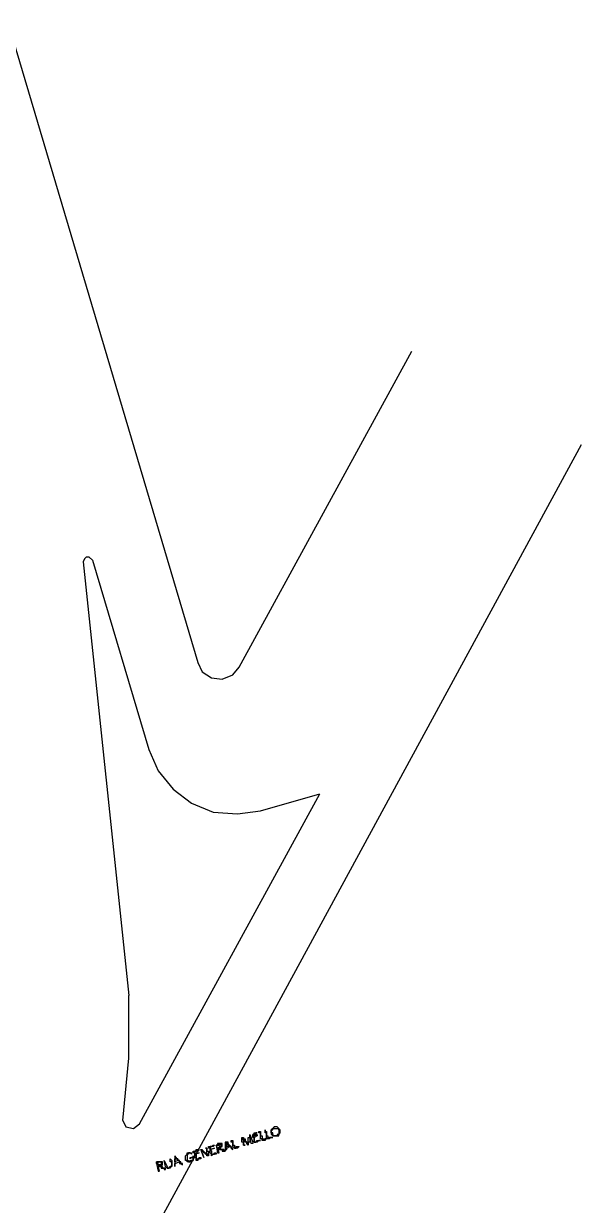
# Model space of a CAD drawing. Header units: millimetres. Extents: x -518.8 to -461.2, y 3.5 to 44.2.
# Drawn here: x -473.444 to -471.121, y 11.647 to 16.574 of the extents above; entities that cross this region are included whole.
import ezdxf

# ---------------------------------------------------------------- set-up
doc = ezdxf.new("R2010")
doc.units = ezdxf.units.MM
doc.header["$MEASUREMENT"] = 0
doc.layers.add('8', color=8, linetype='Continuous')
doc.layers.add('MYSOLIDS', color=7, linetype='Continuous')

msp = doc.modelspace()

# ---------------------------------------------------------------- linework, layer by layer
at = {"layer": '8'}
for points in [[(-474.1196, 18.633), (-472.7188, 13.9097)], [(-472.5466, 13.8902), (-471.8278, 15.2082)], [(-472.8782, 11.5797), (-471.1211, 14.8195)], [(-473.1579, 14.336), (-473.1707, 14.3488), (-473.1835, 14.3488), (-473.1902, 14.3421), (-473.1963, 14.3293)], [(-473.1963, 14.3293), (-473.0053, 12.5218)], [(-473.1579, 14.336), (-472.9226, 13.5466)], [(-472.7188, 13.9097), (-472.7, 13.8714), (-472.6617, 13.8458), (-472.6173, 13.8398), (-472.5722, 13.8586), (-472.5466, 13.8902)], [(-472.9226, 13.5466), (-472.8842, 13.4578), (-472.8211, 13.3812), (-472.7444, 13.324), (-472.6549, 13.2857), (-472.5534, 13.2789), (-472.4579, 13.2917), (-472.2098, 13.3624)], [(-472.9609, 11.9872), (-472.2098, 13.3624)], [(-473.0308, 12), (-473.0053, 12.2609), (-473.0053, 12.5218)], [(-473.0308, 12), (-473.0181, 11.9744), (-472.9865, 11.9676), (-472.9609, 11.9872)]]:
    msp.add_lwpolyline(points, dxfattribs=at)
at = {"layer": 'MYSOLIDS'}
for points in [[(-472.4008, 11.9744), (-472.4008, 11.9744), (-472.4008, 11.9744), (-472.4008, 11.9744), (-472.4068, 11.9676), (-472.4068, 11.9676), (-472.4068, 11.9676), (-472.4068, 11.9676), (-472.4008, 11.9676), (-472.4008, 11.9676), (-472.394, 11.9676), (-472.394, 11.9676), (-472.394, 11.9676), (-472.394, 11.9676), (-472.388, 11.9676), (-472.388, 11.9676), (-472.388, 11.9676), (-472.388, 11.9676), (-472.388, 11.9676), (-472.3812, 11.9676), (-472.3812, 11.9676), (-472.3812, 11.9616), (-472.3812, 11.9616), (-472.3812, 11.9616), (-472.3812, 11.9616), (-472.3812, 11.9616), (-472.3812, 11.9548), (-472.3812, 11.9548), (-472.3812, 11.9548), (-472.3812, 11.9548), (-472.3812, 11.9488), (-472.3812, 11.9488), (-472.3812, 11.9488), (-472.3812, 11.9488), (-472.3812, 11.9421), (-472.3812, 11.9421), (-472.3812, 11.9421), (-472.388, 11.9421), (-472.388, 11.9421), (-472.388, 11.936), (-472.388, 11.936), (-472.388, 11.936), (-472.394, 11.936), (-472.3812, 11.936), (-472.3812, 11.9421), (-472.3812, 11.9421), (-472.3812, 11.9421), (-472.3812, 11.9421), (-472.3812, 11.9421), (-472.3752, 11.9488), (-472.3752, 11.9488), (-472.3752, 11.9488), (-472.3752, 11.9488), (-472.3752, 11.9548), (-472.3752, 11.9548), (-472.3752, 11.9548), (-472.3752, 11.9548), (-472.3752, 11.9616), (-472.3752, 11.9616), (-472.3752, 11.9616), (-472.3812, 11.9616), (-472.3812, 11.9616), (-472.3812, 11.9676), (-472.3812, 11.9676), (-472.3812, 11.9676), (-472.3812, 11.9676), (-472.3812, 11.9676), (-472.388, 11.9744), (-472.388, 11.9744), (-472.388, 11.9744), (-472.388, 11.9744), (-472.394, 11.9744), (-472.394, 11.9744), (-472.394, 11.9744), (-472.394, 11.9744), (-472.4008, 11.9744), (-472.4008, 11.9744), (-472.4008, 11.9744)], [(-472.5346, 11.9293), (-472.5346, 11.9233), (-472.5346, 11.9233), (-472.5346, 11.9233), (-472.5278, 11.9172), (-472.5278, 11.9172), (-472.5278, 11.9172), (-472.5278, 11.9172), (-472.5278, 11.9105), (-472.5278, 11.9105), (-472.5278, 11.9105), (-472.5278, 11.9105), (-472.5278, 11.9105), (-472.5278, 11.9045), (-472.5278, 11.9045), (-472.5278, 11.9045), (-472.5278, 11.9045), (-472.5278, 11.8977), (-472.5278, 11.8977), (-472.5218, 11.8977), (-472.5218, 11.8977), (-472.5218, 11.8977), (-472.5278, 11.8977), (-472.5278, 11.8977), (-472.5278, 11.8977), (-472.5278, 11.8977), (-472.5278, 11.8977), (-472.5278, 11.8977), (-472.5278, 11.8977), (-472.5278, 11.8977), (-472.5278, 11.8977), (-472.5278, 11.8977), (-472.5278, 11.9045), (-472.5278, 11.9045), (-472.5278, 11.9045), (-472.5278, 11.9105), (-472.5278, 11.9105), (-472.5278, 11.9105), (-472.5346, 11.9105), (-472.5346, 11.9172), (-472.5346, 11.9172), (-472.5346, 11.9172), (-472.5346, 11.9172), (-472.5346, 11.9233), (-472.5346, 11.9233), (-472.5346, 11.9233), (-472.5346, 11.9233), (-472.5346, 11.9293), (-472.5346, 11.9293), (-472.5346, 11.9293), (-472.5346, 11.9293), (-472.5346, 11.9293), (-472.5346, 11.9293), (-472.5346, 11.9293), (-472.5346, 11.9293), (-472.5346, 11.9293), (-472.5346, 11.9293), (-472.5346, 11.9293), (-472.5278, 11.9293), (-472.5278, 11.9293), (-472.5278, 11.9233), (-472.5278, 11.9233), (-472.5278, 11.9233), (-472.5278, 11.9233), (-472.5278, 11.9233), (-472.5218, 11.9233), (-472.5218, 11.9172), (-472.5218, 11.9172), (-472.5218, 11.9172), (-472.5218, 11.9172), (-472.5151, 11.9105), (-472.5151, 11.9105), (-472.5151, 11.9105), (-472.5151, 11.9105), (-472.5151, 11.9105), (-472.5151, 11.9045), (-472.509, 11.9045), (-472.509, 11.9045), (-472.509, 11.9045), (-472.509, 11.9045), (-472.509, 11.9045), (-472.509, 11.9045), (-472.509, 11.9105), (-472.509, 11.9105), (-472.509, 11.9105), (-472.509, 11.9105), (-472.509, 11.9172), (-472.509, 11.9172), (-472.509, 11.9172), (-472.509, 11.9233), (-472.509, 11.9233), (-472.509, 11.9233), (-472.509, 11.9293), (-472.509, 11.9293), (-472.509, 11.9293), (-472.5023, 11.9293), (-472.5023, 11.936), (-472.5023, 11.936), (-472.5023, 11.936), (-472.5023, 11.936), (-472.5023, 11.9421), (-472.5023, 11.9421), (-472.5023, 11.9421), (-472.5023, 11.9421), (-472.5023, 11.9421), (-472.5023, 11.9421), (-472.5023, 11.9421), (-472.5023, 11.9421), (-472.4895, 11.9105), (-472.4895, 11.9045), (-472.4895, 11.9045), (-472.4895, 11.9045), (-472.4895, 11.9045), (-472.4895, 11.9045), (-472.4895, 11.9045), (-472.4963, 11.9045), (-472.4963, 11.9045), (-472.5023, 11.936), (-472.5023, 11.936), (-472.5023, 11.9293), (-472.5023, 11.9293), (-472.5023, 11.9233), (-472.5023, 11.9233), (-472.5023, 11.9233), (-472.5023, 11.9172), (-472.5023, 11.9172), (-472.5023, 11.9172), (-472.5023, 11.9172), (-472.5023, 11.9105), (-472.509, 11.9105), (-472.509, 11.9105), (-472.509, 11.9105), (-472.509, 11.9105), (-472.509, 11.9045), (-472.509, 11.9045), (-472.509, 11.9045), (-472.509, 11.9045), (-472.509, 11.8977), (-472.509, 11.8977), (-472.509, 11.8977), (-472.509, 11.8977), (-472.509, 11.8977), (-472.509, 11.8977), (-472.5151, 11.9045), (-472.5151, 11.9045), (-472.5151, 11.9045), (-472.5151, 11.9045), (-472.5151, 11.9045), (-472.5151, 11.9105), (-472.5151, 11.9105), (-472.5218, 11.9105), (-472.5218, 11.9105), (-472.5218, 11.9172), (-472.5218, 11.9172), (-472.5218, 11.9172), (-472.5278, 11.9172), (-472.5278, 11.9172), (-472.5278, 11.9233), (-472.5278, 11.9233), (-472.5278, 11.9233), (-472.5278, 11.9233), (-472.5346, 11.9233), (-472.5346, 11.9233), (-472.5346, 11.9293), (-472.5346, 11.9293), (-472.5346, 11.9293), (-472.5346, 11.9293)], [(-472.4835, 11.936), (-472.4707, 11.9421), (-472.4707, 11.9421), (-472.4707, 11.9421), (-472.4707, 11.9421), (-472.4707, 11.9421), (-472.4707, 11.9421), (-472.4707, 11.936), (-472.4707, 11.936), (-472.4707, 11.936), (-472.4707, 11.936), (-472.4835, 11.9293), (-472.4835, 11.9293), (-472.4835, 11.9293), (-472.4835, 11.9293), (-472.4835, 11.9293), (-472.4835, 11.9293), (-472.4835, 11.9233), (-472.4835, 11.9233), (-472.4835, 11.9233), (-472.4835, 11.9233), (-472.4835, 11.9233), (-472.4835, 11.9172), (-472.4835, 11.9172), (-472.4835, 11.9172), (-472.4835, 11.9105), (-472.4767, 11.9105), (-472.4767, 11.9105), (-472.4767, 11.9105), (-472.4767, 11.9105), (-472.4767, 11.9105), (-472.4707, 11.9172), (-472.4707, 11.9172), (-472.4707, 11.9172), (-472.4707, 11.9172), (-472.4707, 11.9172), (-472.4639, 11.9172), (-472.4639, 11.9172), (-472.4639, 11.9172), (-472.4639, 11.9172), (-472.4579, 11.9172), (-472.4579, 11.9172), (-472.4579, 11.9172), (-472.4579, 11.9172), (-472.4579, 11.9172), (-472.4639, 11.9172), (-472.4639, 11.9172), (-472.4639, 11.9172), (-472.4639, 11.9172), (-472.4707, 11.9105), (-472.4707, 11.9105), (-472.4707, 11.9105), (-472.4707, 11.9105), (-472.4767, 11.9105), (-472.4767, 11.9105), (-472.4767, 11.9105), (-472.4767, 11.9105), (-472.4767, 11.9105), (-472.4767, 11.9105), (-472.4835, 11.9105), (-472.4835, 11.9105), (-472.4835, 11.9105), (-472.4835, 11.9105), (-472.4835, 11.9105), (-472.4835, 11.9105), (-472.4835, 11.9172), (-472.4835, 11.9172), (-472.4835, 11.9172), (-472.4835, 11.9172), (-472.4835, 11.9233), (-472.4835, 11.9233), (-472.4835, 11.9233), (-472.4835, 11.9233), (-472.4835, 11.9293), (-472.4895, 11.9293), (-472.4895, 11.9293), (-472.4895, 11.9293), (-472.4895, 11.936), (-472.4895, 11.936), (-472.4895, 11.936), (-472.4895, 11.936), (-472.4895, 11.9421), (-472.4895, 11.9421), (-472.4895, 11.9421), (-472.4895, 11.9421), (-472.4895, 11.9421), (-472.4895, 11.9421), (-472.4895, 11.9421), (-472.4895, 11.9421), (-472.4895, 11.9421), (-472.4835, 11.9421), (-472.4835, 11.9488), (-472.4835, 11.9488), (-472.4835, 11.9488), (-472.4835, 11.9488), (-472.4835, 11.9488), (-472.4767, 11.9488), (-472.4767, 11.9488), (-472.4767, 11.9488), (-472.4707, 11.9488), (-472.4707, 11.9488), (-472.4707, 11.9488), (-472.4707, 11.9488), (-472.4707, 11.9488), (-472.4707, 11.9488), (-472.4707, 11.9488), (-472.4707, 11.9488), (-472.4707, 11.9488), (-472.4707, 11.9488), (-472.4707, 11.9488), (-472.4707, 11.9488), (-472.4767, 11.9488), (-472.4767, 11.9488), (-472.4767, 11.9421), (-472.4835, 11.9421), (-472.4835, 11.9421), (-472.4835, 11.9421), (-472.4835, 11.9421), (-472.4895, 11.9421), (-472.4895, 11.9421), (-472.4895, 11.9421), (-472.4895, 11.936), (-472.4895, 11.936), (-472.4895, 11.936), (-472.4835, 11.936), (-472.4835, 11.936), (-472.4835, 11.936), (-472.4835, 11.936), (-472.4835, 11.936)], [(-472.4511, 11.9172), (-472.4511, 11.9233), (-472.4451, 11.9233), (-472.4451, 11.9233), (-472.4451, 11.9233), (-472.4451, 11.9233), (-472.4384, 11.9233), (-472.4384, 11.9233), (-472.4384, 11.9233), (-472.4384, 11.9233), (-472.4384, 11.9233), (-472.4324, 11.9233), (-472.4324, 11.9233), (-472.4324, 11.9233), (-472.4324, 11.9233), (-472.4324, 11.9233), (-472.4324, 11.9233), (-472.4384, 11.9233), (-472.4384, 11.9233), (-472.4384, 11.9233), (-472.4384, 11.9233), (-472.4384, 11.9172), (-472.4451, 11.9172), (-472.4451, 11.9172), (-472.4451, 11.9172), (-472.4451, 11.9172), (-472.4511, 11.9172), (-472.4511, 11.9172), (-472.4511, 11.9172), (-472.4511, 11.9172), (-472.4511, 11.9172), (-472.4511, 11.9172), (-472.4511, 11.9172), (-472.4511, 11.9172), (-472.4511, 11.9172), (-472.4511, 11.9233), (-472.4511, 11.9233), (-472.4579, 11.9233), (-472.4579, 11.9293), (-472.4579, 11.9293), (-472.4579, 11.9293), (-472.4579, 11.9293), (-472.4579, 11.936), (-472.4579, 11.936), (-472.4579, 11.936), (-472.4579, 11.936), (-472.4579, 11.936), (-472.4579, 11.9421), (-472.4579, 11.9421), (-472.4579, 11.9421), (-472.4579, 11.9488), (-472.4639, 11.9488), (-472.4639, 11.9488), (-472.4639, 11.9488), (-472.4639, 11.9488), (-472.4639, 11.9548), (-472.4639, 11.9548), (-472.4639, 11.9548), (-472.4639, 11.9548), (-472.4579, 11.9548), (-472.4579, 11.9548), (-472.4579, 11.9548), (-472.4579, 11.9548), (-472.4579, 11.9488), (-472.4579, 11.9488), (-472.4579, 11.9488), (-472.4579, 11.9488), (-472.4579, 11.9421), (-472.4579, 11.9421), (-472.4579, 11.9421), (-472.4579, 11.9421), (-472.4579, 11.936), (-472.4579, 11.936), (-472.4511, 11.936), (-472.4511, 11.936), (-472.4511, 11.9293), (-472.4511, 11.9293), (-472.4511, 11.9293), (-472.4511, 11.9293), (-472.4511, 11.9293), (-472.4511, 11.9233), (-472.4511, 11.9233), (-472.4511, 11.9233), (-472.4511, 11.9233), (-472.4511, 11.9172), (-472.4511, 11.9172), (-472.4511, 11.9172), (-472.4511, 11.9172)], [(-472.4263, 11.9233), (-472.4263, 11.9293), (-472.4263, 11.9293), (-472.4196, 11.9293), (-472.4196, 11.9293), (-472.4196, 11.9293), (-472.4196, 11.9293), (-472.4136, 11.9293), (-472.4136, 11.9293), (-472.4136, 11.9293), (-472.4136, 11.9293), (-472.4136, 11.9293), (-472.4136, 11.9293), (-472.4068, 11.9293), (-472.4068, 11.9293), (-472.4136, 11.9293), (-472.4136, 11.9293), (-472.4136, 11.9293), (-472.4136, 11.9293), (-472.4136, 11.9293), (-472.4136, 11.9293), (-472.4196, 11.9293), (-472.4196, 11.9233), (-472.4196, 11.9233), (-472.4263, 11.9233), (-472.4263, 11.9233), (-472.4263, 11.9233), (-472.4263, 11.9233), (-472.4263, 11.9233), (-472.4263, 11.9233), (-472.4263, 11.9233), (-472.4324, 11.9233), (-472.4324, 11.9233), (-472.4324, 11.9293), (-472.4324, 11.9293), (-472.4324, 11.9293), (-472.4324, 11.9293), (-472.4324, 11.9293), (-472.4324, 11.936), (-472.4324, 11.936), (-472.4324, 11.936), (-472.4324, 11.936), (-472.4324, 11.9421), (-472.4324, 11.9421), (-472.4324, 11.9421), (-472.4324, 11.9421), (-472.4324, 11.9488), (-472.4384, 11.9488), (-472.4384, 11.9488), (-472.4384, 11.9488), (-472.4384, 11.9548), (-472.4384, 11.9548), (-472.4384, 11.9548), (-472.4384, 11.9548), (-472.4384, 11.9548), (-472.4384, 11.9616), (-472.4384, 11.9616), (-472.4384, 11.9616), (-472.4384, 11.9616), (-472.4384, 11.9616), (-472.4384, 11.9616), (-472.4384, 11.9616), (-472.4384, 11.9616), (-472.4384, 11.9616), (-472.4384, 11.9548), (-472.4324, 11.9548), (-472.4324, 11.9548), (-472.4324, 11.9488), (-472.4324, 11.9488), (-472.4324, 11.9488), (-472.4324, 11.9488), (-472.4324, 11.9421), (-472.4324, 11.9421), (-472.4324, 11.9421), (-472.4324, 11.9421), (-472.4324, 11.9421), (-472.4324, 11.936), (-472.4324, 11.936), (-472.4263, 11.936), (-472.4263, 11.936), (-472.4263, 11.9293), (-472.4263, 11.9293), (-472.4263, 11.9293), (-472.4263, 11.9293), (-472.4263, 11.9233), (-472.4263, 11.9233), (-472.4263, 11.9233), (-472.4263, 11.9233)], [(-472.4068, 11.9676), (-472.4068, 11.9676), (-472.4136, 11.9616), (-472.4136, 11.9616), (-472.4136, 11.9616), (-472.4136, 11.9616), (-472.4136, 11.9616), (-472.4136, 11.9548), (-472.4136, 11.9548), (-472.4136, 11.9548), (-472.4136, 11.9548), (-472.4136, 11.9488), (-472.4136, 11.9488), (-472.4136, 11.9488), (-472.4136, 11.9488), (-472.4136, 11.9421), (-472.4136, 11.9421), (-472.4068, 11.9421), (-472.4068, 11.9421), (-472.4068, 11.936), (-472.4068, 11.936), (-472.4068, 11.936), (-472.4068, 11.936), (-472.4008, 11.936), (-472.4008, 11.936), (-472.4008, 11.936), (-472.4008, 11.936), (-472.394, 11.936), (-472.394, 11.936), (-472.394, 11.936), (-472.394, 11.936), (-472.394, 11.936), (-472.388, 11.936), (-472.388, 11.936), (-472.388, 11.936), (-472.388, 11.936), (-472.388, 11.936), (-472.3812, 11.936), (-472.394, 11.936), (-472.394, 11.936), (-472.394, 11.936), (-472.394, 11.936), (-472.4008, 11.936), (-472.4008, 11.936), (-472.4008, 11.936), (-472.4008, 11.936), (-472.4008, 11.936), (-472.4068, 11.936), (-472.4068, 11.9421), (-472.4068, 11.9421), (-472.4068, 11.9421), (-472.4068, 11.9421), (-472.4068, 11.9488), (-472.4068, 11.9488), (-472.4068, 11.9488), (-472.4136, 11.9488), (-472.4136, 11.9548), (-472.4136, 11.9548), (-472.4136, 11.9548), (-472.4136, 11.9548), (-472.4136, 11.9616), (-472.4068, 11.9616), (-472.4068, 11.9616), (-472.4068, 11.9616), (-472.4068, 11.9616), (-472.4068, 11.9676), (-472.4068, 11.9676), (-472.4068, 11.9676), (-472.4008, 11.9676), (-472.4008, 11.9676), (-472.4008, 11.9676), (-472.4068, 11.9676), (-472.4068, 11.9676)], [(-472.7316, 11.8594), (-472.7128, 11.8661), (-472.7128, 11.8661), (-472.7128, 11.8661), (-472.7128, 11.8661), (-472.7128, 11.8661), (-472.7128, 11.8661), (-472.7128, 11.8661), (-472.7128, 11.8661), (-472.7128, 11.8661), (-472.7128, 11.8661), (-472.7316, 11.8594), (-472.7316, 11.8594), (-472.7316, 11.8594), (-472.7256, 11.8594), (-472.7256, 11.8594), (-472.7256, 11.8533), (-472.7256, 11.8533), (-472.7256, 11.8533), (-472.7256, 11.8533), (-472.7256, 11.8466), (-472.7256, 11.8466), (-472.7256, 11.8466), (-472.7256, 11.8466), (-472.7256, 11.8406), (-472.7256, 11.8406), (-472.7256, 11.8406), (-472.7256, 11.8406), (-472.7188, 11.8406), (-472.7188, 11.8406), (-472.7188, 11.8406), (-472.7188, 11.8406), (-472.7128, 11.8406), (-472.7128, 11.8406), (-472.7128, 11.8406), (-472.7128, 11.8466), (-472.7128, 11.8466), (-472.706, 11.8466), (-472.706, 11.8466), (-472.706, 11.8466), (-472.706, 11.8466), (-472.706, 11.8466), (-472.706, 11.8466), (-472.706, 11.8466), (-472.706, 11.8466), (-472.706, 11.8406), (-472.706, 11.8406), (-472.706, 11.8406), (-472.7128, 11.8406), (-472.7128, 11.8406), (-472.7128, 11.8406), (-472.7128, 11.8406), (-472.7188, 11.8406), (-472.7188, 11.8406), (-472.7188, 11.8406), (-472.7188, 11.8338), (-472.7188, 11.8338), (-472.7256, 11.8338), (-472.7256, 11.8338), (-472.7256, 11.8338), (-472.7256, 11.8338), (-472.7256, 11.8406), (-472.7256, 11.8406), (-472.7256, 11.8406), (-472.7256, 11.8406), (-472.7256, 11.8406), (-472.7256, 11.8406), (-472.7256, 11.8466), (-472.7256, 11.8466), (-472.7316, 11.8466), (-472.7316, 11.8533), (-472.7316, 11.8533), (-472.7316, 11.8533), (-472.7316, 11.8533), (-472.7316, 11.8533), (-472.7316, 11.8594), (-472.7316, 11.8594), (-472.7316, 11.8594), (-472.7316, 11.8661), (-472.7316, 11.8661), (-472.7316, 11.8661), (-472.7376, 11.8661), (-472.7376, 11.8661), (-472.7376, 11.8721), (-472.7376, 11.8721), (-472.7376, 11.8721), (-472.7376, 11.8721), (-472.7316, 11.8721), (-472.7316, 11.8721), (-472.7316, 11.8721), (-472.7316, 11.8721), (-472.7316, 11.8721), (-472.7316, 11.8721), (-472.7256, 11.8721), (-472.7256, 11.8721), (-472.7256, 11.8721), (-472.7256, 11.8789), (-472.7188, 11.8789), (-472.7188, 11.8789), (-472.7188, 11.8789), (-472.7188, 11.8789), (-472.7128, 11.8789), (-472.7128, 11.8789), (-472.7128, 11.8789), (-472.7128, 11.8789), (-472.7128, 11.8789), (-472.7128, 11.8789), (-472.7128, 11.8789), (-472.7128, 11.8789), (-472.7128, 11.8789), (-472.7188, 11.8721), (-472.7188, 11.8721), (-472.7188, 11.8721), (-472.7256, 11.8721), (-472.7256, 11.8721), (-472.7256, 11.8721), (-472.7256, 11.8721), (-472.7316, 11.8721), (-472.7316, 11.8721), (-472.7316, 11.8721), (-472.7316, 11.8661), (-472.7316, 11.8661), (-472.7316, 11.8661), (-472.7316, 11.8661), (-472.7316, 11.8594), (-472.7316, 11.8594), (-472.7316, 11.8594), (-472.7316, 11.8594), (-472.7316, 11.8594)], [(-472.706, 11.8789), (-472.6933, 11.8466), (-472.6933, 11.8466), (-472.6933, 11.8466), (-472.6933, 11.8466), (-472.6933, 11.8466), (-472.6933, 11.8466), (-472.6933, 11.8466), (-472.6933, 11.8466), (-472.6933, 11.8466), (-472.706, 11.8789), (-472.706, 11.8789), (-472.706, 11.8789), (-472.706, 11.8789), (-472.706, 11.8789), (-472.706, 11.8789), (-472.706, 11.8789), (-472.706, 11.8789), (-472.706, 11.8789), (-472.7, 11.8789), (-472.7, 11.8789), (-472.7, 11.8721), (-472.7, 11.8721), (-472.6933, 11.8721), (-472.6933, 11.8721), (-472.6933, 11.8721), (-472.6933, 11.8721), (-472.6933, 11.8661), (-472.6872, 11.8661), (-472.6872, 11.8661), (-472.6872, 11.8661), (-472.6872, 11.8661), (-472.6872, 11.8594), (-472.6805, 11.8594), (-472.6805, 11.8594), (-472.6805, 11.8594), (-472.6805, 11.8594), (-472.6805, 11.8594), (-472.6745, 11.8533), (-472.6745, 11.8533), (-472.6745, 11.8594), (-472.6745, 11.8594), (-472.6745, 11.8594), (-472.6745, 11.8594), (-472.6805, 11.8594), (-472.6805, 11.8661), (-472.6805, 11.8661), (-472.6805, 11.8661), (-472.6805, 11.8661), (-472.6805, 11.8721), (-472.6805, 11.8721), (-472.6805, 11.8721), (-472.6805, 11.8789), (-472.6805, 11.8789), (-472.6805, 11.8789), (-472.6805, 11.8789), (-472.6805, 11.8849), (-472.6872, 11.8849), (-472.6872, 11.8849), (-472.6872, 11.8849), (-472.6872, 11.8849), (-472.6872, 11.8849), (-472.6805, 11.8849), (-472.6805, 11.8849), (-472.6805, 11.8849), (-472.6805, 11.8849), (-472.6805, 11.8849), (-472.6805, 11.8849), (-472.6805, 11.8849), (-472.6805, 11.8849), (-472.6805, 11.8849), (-472.6805, 11.8789), (-472.6805, 11.8789), (-472.6805, 11.8789), (-472.6805, 11.8789), (-472.6805, 11.8721), (-472.6805, 11.8721), (-472.6805, 11.8721), (-472.6745, 11.8721), (-472.6745, 11.8661), (-472.6745, 11.8661), (-472.6745, 11.8661), (-472.6745, 11.8661), (-472.6745, 11.8661), (-472.6745, 11.8594), (-472.6745, 11.8594), (-472.6745, 11.8594), (-472.6745, 11.8533), (-472.6745, 11.8533), (-472.6745, 11.8533), (-472.6745, 11.8533), (-472.6745, 11.8533), (-472.6745, 11.8533), (-472.6745, 11.8533), (-472.6745, 11.8533), (-472.6745, 11.8533), (-472.6745, 11.8533), (-472.6745, 11.8533), (-472.6745, 11.8533), (-472.6805, 11.8533), (-472.6805, 11.8533), (-472.6805, 11.8594), (-472.6805, 11.8594), (-472.6872, 11.8594), (-472.6872, 11.8594), (-472.6872, 11.8594), (-472.6872, 11.8594), (-472.6872, 11.8661), (-472.6933, 11.8661), (-472.6933, 11.8661), (-472.6933, 11.8661), (-472.6933, 11.8661), (-472.6933, 11.8721), (-472.7, 11.8721), (-472.7, 11.8721), (-472.7, 11.8721), (-472.7, 11.8721), (-472.706, 11.8789), (-472.706, 11.8789), (-472.706, 11.8789), (-472.706, 11.8789)], [(-472.6677, 11.8789), (-472.6489, 11.8849), (-472.6489, 11.8849), (-472.6489, 11.8849), (-472.6489, 11.8849), (-472.6489, 11.8849), (-472.6489, 11.8849), (-472.6489, 11.8849), (-472.6489, 11.8849), (-472.6489, 11.8849), (-472.6489, 11.8849), (-472.6677, 11.8789), (-472.6677, 11.8789), (-472.6677, 11.8789), (-472.6677, 11.8789), (-472.6677, 11.8789), (-472.6617, 11.8721), (-472.6617, 11.8721), (-472.6617, 11.8721), (-472.6617, 11.8661), (-472.6617, 11.8661), (-472.6617, 11.8661), (-472.6617, 11.8661), (-472.6617, 11.8661), (-472.6617, 11.8594), (-472.6617, 11.8594), (-472.6617, 11.8594), (-472.6617, 11.8594), (-472.6617, 11.8594), (-472.6549, 11.8594), (-472.6549, 11.8594), (-472.6549, 11.8594), (-472.6549, 11.8594), (-472.6489, 11.8594), (-472.6489, 11.8594), (-472.6489, 11.8594), (-472.6489, 11.8661), (-472.6421, 11.8661), (-472.6421, 11.8661), (-472.6421, 11.8661), (-472.6421, 11.8661), (-472.6421, 11.8661), (-472.6421, 11.8661), (-472.6421, 11.8661), (-472.6421, 11.8594), (-472.6421, 11.8594), (-472.6421, 11.8594), (-472.6489, 11.8594), (-472.6489, 11.8594), (-472.6489, 11.8594), (-472.6489, 11.8594), (-472.6489, 11.8594), (-472.6549, 11.8594), (-472.6549, 11.8594), (-472.6549, 11.8594), (-472.6617, 11.8533), (-472.6617, 11.8533), (-472.6617, 11.8533), (-472.6617, 11.8533), (-472.6617, 11.8533), (-472.6617, 11.8533), (-472.6617, 11.8533), (-472.6617, 11.8533), (-472.6617, 11.8594), (-472.6617, 11.8594), (-472.6617, 11.8594), (-472.6617, 11.8594), (-472.6677, 11.8661), (-472.6677, 11.8661), (-472.6677, 11.8661), (-472.6677, 11.8661), (-472.6677, 11.8721), (-472.6677, 11.8721), (-472.6677, 11.8721), (-472.6677, 11.8721), (-472.6677, 11.8789), (-472.6677, 11.8789), (-472.6677, 11.8789), (-472.6677, 11.8789), (-472.6677, 11.8849), (-472.6745, 11.8849), (-472.6745, 11.8849), (-472.6745, 11.8849), (-472.6745, 11.8849), (-472.6745, 11.8849), (-472.6745, 11.8917), (-472.6745, 11.8917), (-472.6677, 11.8917), (-472.6677, 11.8917), (-472.6677, 11.8917), (-472.6677, 11.8917), (-472.6677, 11.8917), (-472.6677, 11.8917), (-472.6617, 11.8917), (-472.6617, 11.8917), (-472.6617, 11.8917), (-472.6617, 11.8917), (-472.6549, 11.8977), (-472.6549, 11.8977), (-472.6549, 11.8977), (-472.6549, 11.8977), (-472.6549, 11.8977), (-472.6549, 11.8977), (-472.6489, 11.8977), (-472.6489, 11.8977), (-472.6489, 11.8977), (-472.6489, 11.8977), (-472.6489, 11.8977), (-472.6489, 11.8977), (-472.6489, 11.8977), (-472.6549, 11.8917), (-472.6549, 11.8917), (-472.6549, 11.8917), (-472.6617, 11.8917), (-472.6617, 11.8917), (-472.6617, 11.8917), (-472.6677, 11.8917), (-472.6677, 11.8917), (-472.6677, 11.8917), (-472.6677, 11.8849), (-472.6677, 11.8849), (-472.6677, 11.8849), (-472.6677, 11.8849), (-472.6677, 11.8849), (-472.6677, 11.8789), (-472.6677, 11.8789), (-472.6677, 11.8789), (-472.6677, 11.8789), (-472.6677, 11.8789)], [(-472.6301, 11.9045), (-472.6301, 11.9045), (-472.6301, 11.9045), (-472.6361, 11.9045), (-472.6361, 11.9045), (-472.6361, 11.9045), (-472.6361, 11.9045), (-472.6361, 11.8977), (-472.6421, 11.8977), (-472.6421, 11.8977), (-472.6421, 11.8977), (-472.6361, 11.8661), (-472.6361, 11.8661), (-472.6301, 11.8661), (-472.6301, 11.8661), (-472.6301, 11.8661), (-472.6301, 11.8661), (-472.6361, 11.8849), (-472.6301, 11.8849), (-472.6301, 11.8849), (-472.6233, 11.8849), (-472.6233, 11.8917), (-472.6233, 11.8917), (-472.6233, 11.8917), (-472.6361, 11.8849), (-472.6421, 11.8977), (-472.6421, 11.8977), (-472.6361, 11.8977), (-472.6361, 11.8977), (-472.6361, 11.8977), (-472.6361, 11.8977), (-472.6301, 11.8977), (-472.6301, 11.8977), (-472.6301, 11.8977), (-472.6233, 11.9045), (-472.6233, 11.9045), (-472.6233, 11.9045), (-472.6233, 11.9045), (-472.6301, 11.9045), (-472.6301, 11.9045), (-472.6301, 11.9045)], [(-472.6421, 11.8977), (-472.6421, 11.8977), (-472.6421, 11.8977), (-472.6421, 11.8977), (-472.6421, 11.8977), (-472.6421, 11.8977), (-472.6421, 11.8977)], [(-472.6233, 11.9045), (-472.6301, 11.8977), (-472.6301, 11.9045), (-472.6301, 11.9045), (-472.6233, 11.9045), (-472.6233, 11.9045), (-472.6233, 11.8977), (-472.6233, 11.8977), (-472.6233, 11.8977), (-472.6233, 11.8977), (-472.6233, 11.8977), (-472.6233, 11.8917), (-472.6233, 11.8917), (-472.6233, 11.8917), (-472.6233, 11.8917), (-472.6233, 11.8917), (-472.6301, 11.8917), (-472.6301, 11.8917), (-472.6301, 11.8917), (-472.6301, 11.8849), (-472.6361, 11.8849), (-472.6361, 11.8849), (-472.6361, 11.8849), (-472.6233, 11.8917), (-472.6233, 11.8917), (-472.6233, 11.8917), (-472.6173, 11.8917), (-472.6173, 11.8917), (-472.6173, 11.8977), (-472.6173, 11.8977), (-472.6173, 11.8977), (-472.6173, 11.8977), (-472.6173, 11.9045), (-472.6233, 11.9045), (-472.6233, 11.9045), (-472.6233, 11.9045)], [(-472.6301, 11.8849), (-472.6361, 11.8849), (-472.6361, 11.8849), (-472.6361, 11.8849), (-472.6301, 11.8789), (-472.6301, 11.8789), (-472.6301, 11.8789), (-472.6233, 11.8789), (-472.6233, 11.8789), (-472.6233, 11.8789), (-472.6233, 11.8789), (-472.6233, 11.8789), (-472.6173, 11.8789), (-472.6173, 11.8721), (-472.6173, 11.8721), (-472.6173, 11.8721), (-472.6173, 11.8721), (-472.6105, 11.8721), (-472.6105, 11.8721), (-472.6045, 11.8721), (-472.6045, 11.8721), (-472.6045, 11.8721), (-472.6045, 11.8721), (-472.6045, 11.8721), (-472.6045, 11.8721), (-472.6045, 11.8721), (-472.6045, 11.8721), (-472.6045, 11.8721), (-472.6045, 11.8721), (-472.6105, 11.8721), (-472.6105, 11.8721), (-472.6105, 11.8721), (-472.6105, 11.8789), (-472.6173, 11.8789), (-472.6173, 11.8789), (-472.6173, 11.8789), (-472.6173, 11.8789), (-472.6233, 11.8789), (-472.6233, 11.8789), (-472.6233, 11.8789), (-472.6233, 11.8789), (-472.6233, 11.8789), (-472.6301, 11.8849), (-472.6301, 11.8849), (-472.6301, 11.8849), (-472.6361, 11.8849), (-472.6361, 11.8849), (-472.6301, 11.8849), (-472.6301, 11.8849), (-472.6301, 11.8849)], [(-472.5978, 11.9105), (-472.5978, 11.9105), (-472.5978, 11.9105), (-472.5978, 11.9045), (-472.5978, 11.9045), (-472.5978, 11.9045), (-472.5918, 11.9045), (-472.5918, 11.9045), (-472.5918, 11.8977), (-472.5918, 11.8977), (-472.5918, 11.8977), (-472.5918, 11.8977), (-472.585, 11.8977), (-472.585, 11.8917), (-472.5978, 11.8917), (-472.6045, 11.8849), (-472.6045, 11.8849), (-472.6045, 11.8849), (-472.6045, 11.8849), (-472.6045, 11.8789), (-472.6045, 11.8789), (-472.6045, 11.8789), (-472.6045, 11.8789), (-472.6045, 11.8721), (-472.6045, 11.8721), (-472.6045, 11.8721), (-472.6045, 11.8721), (-472.6045, 11.8721), (-472.6045, 11.8721), (-472.6045, 11.8789), (-472.5978, 11.8789), (-472.5978, 11.8789), (-472.5978, 11.8789), (-472.5978, 11.8849), (-472.5978, 11.8849), (-472.5978, 11.8849), (-472.585, 11.8917), (-472.579, 11.8917), (-472.585, 11.8917), (-472.585, 11.8977), (-472.585, 11.8977), (-472.585, 11.8977), (-472.585, 11.8977), (-472.5918, 11.8977), (-472.5918, 11.9045), (-472.5918, 11.9045), (-472.5918, 11.9045), (-472.5918, 11.9045), (-472.5918, 11.9045), (-472.5918, 11.9045), (-472.5918, 11.9105), (-472.5978, 11.9105), (-472.5978, 11.9105), (-472.5978, 11.9105)], [(-472.5978, 11.9105), (-472.5978, 11.9105), (-472.5978, 11.9105), (-472.5978, 11.9105), (-472.5978, 11.9105), (-472.6045, 11.9105), (-472.6045, 11.9045), (-472.6045, 11.9045), (-472.6045, 11.9045), (-472.6045, 11.8977), (-472.6045, 11.8977), (-472.6045, 11.8977), (-472.6045, 11.8977), (-472.6045, 11.8917), (-472.6045, 11.8917), (-472.6045, 11.8917), (-472.6045, 11.8849), (-472.5978, 11.8917), (-472.5978, 11.8917), (-472.5978, 11.8917), (-472.5978, 11.8917), (-472.5978, 11.8977), (-472.5978, 11.8977), (-472.5978, 11.8977), (-472.5978, 11.8977), (-472.5978, 11.8977), (-472.5978, 11.9045), (-472.5978, 11.9045), (-472.5978, 11.9045), (-472.5978, 11.9045), (-472.5978, 11.9105), (-472.5978, 11.9105), (-472.5978, 11.9105), (-472.5978, 11.9105), (-472.5978, 11.9105), (-472.5978, 11.9105)], [(-472.579, 11.8917), (-472.585, 11.8917), (-472.585, 11.8917), (-472.585, 11.8917), (-472.579, 11.8917), (-472.579, 11.8849), (-472.579, 11.8849), (-472.579, 11.8849), (-472.579, 11.8849), (-472.5722, 11.8789), (-472.5722, 11.8789), (-472.5722, 11.8789), (-472.5722, 11.8789), (-472.5722, 11.8849), (-472.5722, 11.8849), (-472.5722, 11.8849), (-472.579, 11.8849), (-472.579, 11.8917), (-472.579, 11.8917), (-472.579, 11.8917), (-472.579, 11.8917), (-472.579, 11.8917)], [(-472.5662, 11.8849), (-472.5662, 11.8849), (-472.5594, 11.8849), (-472.5594, 11.8849), (-472.5594, 11.8849), (-472.5594, 11.8917), (-472.5534, 11.8917), (-472.5534, 11.8917), (-472.5534, 11.8917), (-472.5534, 11.8917), (-472.5534, 11.8917), (-472.5466, 11.8917), (-472.5466, 11.8917), (-472.5466, 11.8917), (-472.5466, 11.8917), (-472.5466, 11.8917), (-472.5534, 11.8849), (-472.5534, 11.8849), (-472.5534, 11.8849), (-472.5534, 11.8849), (-472.5534, 11.8849), (-472.5594, 11.8849), (-472.5594, 11.8849), (-472.5594, 11.8849), (-472.5594, 11.8849), (-472.5662, 11.8849), (-472.5662, 11.8849), (-472.5662, 11.8849), (-472.5662, 11.8849), (-472.5662, 11.8849), (-472.5662, 11.8849), (-472.5662, 11.8849), (-472.5662, 11.8849), (-472.5662, 11.8849), (-472.5662, 11.8849), (-472.5662, 11.8849), (-472.5722, 11.8917), (-472.5722, 11.8917), (-472.5722, 11.8917), (-472.5722, 11.8917), (-472.5722, 11.8977), (-472.5722, 11.8977), (-472.5722, 11.8977), (-472.5722, 11.9045), (-472.5722, 11.9045), (-472.5722, 11.9045), (-472.5722, 11.9045), (-472.5722, 11.9045), (-472.5722, 11.9105), (-472.5722, 11.9105), (-472.579, 11.9105), (-472.579, 11.9105), (-472.579, 11.9172), (-472.579, 11.9172), (-472.579, 11.9172), (-472.579, 11.9172), (-472.579, 11.9172), (-472.579, 11.9172), (-472.579, 11.9172), (-472.579, 11.9172), (-472.579, 11.9172), (-472.5722, 11.9172), (-472.5722, 11.9172), (-472.5722, 11.9172), (-472.5722, 11.9172), (-472.5722, 11.9172), (-472.5722, 11.9105), (-472.5722, 11.9105), (-472.5722, 11.9105), (-472.5722, 11.9105), (-472.5722, 11.9045), (-472.5722, 11.9045), (-472.5722, 11.9045), (-472.5722, 11.8977), (-472.5722, 11.8977), (-472.5662, 11.8977), (-472.5662, 11.8977), (-472.5662, 11.8977), (-472.5662, 11.8917), (-472.5662, 11.8917), (-472.5662, 11.8917), (-472.5662, 11.8917), (-472.5662, 11.8849), (-472.5662, 11.8849), (-472.5662, 11.8849), (-472.5662, 11.8849), (-472.5662, 11.8849), (-472.5662, 11.8849)], [(-472.8782, 11.8278), (-472.8782, 11.8278), (-472.8782, 11.8278), (-472.8782, 11.8278), (-472.8842, 11.8278), (-472.8842, 11.8278), (-472.8842, 11.8278), (-472.8842, 11.8278), (-472.8842, 11.8278), (-472.891, 11.8278), (-472.891, 11.8218), (-472.8842, 11.7894), (-472.8782, 11.7894), (-472.8782, 11.7894), (-472.8782, 11.7894), (-472.8782, 11.7894), (-472.8782, 11.7894), (-472.8842, 11.809), (-472.8782, 11.815), (-472.8714, 11.815), (-472.8714, 11.815), (-472.8714, 11.815), (-472.8714, 11.815), (-472.8714, 11.815), (-472.8842, 11.815), (-472.891, 11.8218), (-472.891, 11.8218), (-472.8842, 11.8218), (-472.8842, 11.8278), (-472.8842, 11.8278), (-472.8842, 11.8278), (-472.8782, 11.8278), (-472.8782, 11.8278), (-472.8782, 11.8278), (-472.8714, 11.8278), (-472.8714, 11.8278), (-472.8714, 11.8278), (-472.8714, 11.8278), (-472.8782, 11.8278), (-472.8782, 11.8278), (-472.8782, 11.8278)], [(-472.891, 11.8278), (-472.891, 11.8278), (-472.891, 11.8218), (-472.891, 11.8278), (-472.891, 11.8278), (-472.891, 11.8278), (-472.891, 11.8278)], [(-472.8714, 11.8278), (-472.8782, 11.8278), (-472.8782, 11.8278), (-472.8714, 11.8278), (-472.8714, 11.8278), (-472.8714, 11.8278), (-472.8714, 11.8278), (-472.8714, 11.8278), (-472.8714, 11.8278), (-472.8714, 11.8218), (-472.8714, 11.8218), (-472.8714, 11.8218), (-472.8714, 11.8218), (-472.8714, 11.8218), (-472.8714, 11.8218), (-472.8714, 11.815), (-472.8714, 11.815), (-472.8782, 11.815), (-472.8782, 11.815), (-472.8782, 11.815), (-472.8782, 11.815), (-472.8842, 11.815), (-472.8842, 11.815), (-472.8714, 11.815), (-472.8654, 11.815), (-472.8654, 11.815), (-472.8654, 11.8218), (-472.8654, 11.8218), (-472.8654, 11.8218), (-472.8654, 11.8218), (-472.8654, 11.8278), (-472.8654, 11.8278), (-472.8654, 11.8278), (-472.8714, 11.8278), (-472.8714, 11.8278), (-472.8714, 11.8278)], [(-472.8587, 11.8338), (-472.8587, 11.8338), (-472.8587, 11.8338), (-472.8587, 11.8338), (-472.8587, 11.8338), (-472.8587, 11.8338), (-472.8587, 11.8338), (-472.8587, 11.8338), (-472.8587, 11.8338), (-472.8459, 11.809), (-472.8459, 11.809), (-472.8459, 11.809), (-472.8459, 11.8022), (-472.8459, 11.8022), (-472.8459, 11.8022), (-472.8399, 11.8022), (-472.8399, 11.8022), (-472.8399, 11.8022), (-472.8399, 11.8022), (-472.8399, 11.8022), (-472.8331, 11.809), (-472.8331, 11.809), (-472.8331, 11.809), (-472.8331, 11.809), (-472.8331, 11.809), (-472.8271, 11.809), (-472.8271, 11.815), (-472.8271, 11.815), (-472.8271, 11.815), (-472.8271, 11.815), (-472.8271, 11.815), (-472.8271, 11.8218), (-472.8271, 11.8218), (-472.8271, 11.8218), (-472.8271, 11.8218), (-472.8271, 11.8278), (-472.8331, 11.8278), (-472.8331, 11.8278), (-472.8331, 11.8338), (-472.8331, 11.8338), (-472.8331, 11.8338), (-472.8331, 11.8338), (-472.8331, 11.8338), (-472.8331, 11.8406), (-472.8331, 11.8406), (-472.8331, 11.8406), (-472.8331, 11.8406), (-472.8331, 11.8406), (-472.8331, 11.8406), (-472.8331, 11.8406), (-472.8331, 11.8406), (-472.8331, 11.8406), (-472.8331, 11.8406), (-472.8331, 11.8406), (-472.8331, 11.8406), (-472.8271, 11.8338), (-472.8271, 11.8338), (-472.8271, 11.8278), (-472.8271, 11.8278), (-472.8271, 11.8278), (-472.8271, 11.8278), (-472.8271, 11.8218), (-472.8271, 11.8218), (-472.8271, 11.8218), (-472.8271, 11.8218), (-472.8271, 11.815), (-472.8271, 11.815), (-472.8271, 11.815), (-472.8271, 11.815), (-472.8271, 11.815), (-472.8271, 11.809), (-472.8271, 11.809), (-472.8271, 11.809), (-472.8271, 11.809), (-472.8271, 11.809), (-472.8331, 11.809), (-472.8331, 11.8022), (-472.8331, 11.8022), (-472.8331, 11.8022), (-472.8399, 11.8022), (-472.8399, 11.8022), (-472.8399, 11.8022), (-472.8399, 11.8022), (-472.8459, 11.8022), (-472.8459, 11.8022), (-472.8459, 11.8022), (-472.8459, 11.8022), (-472.8459, 11.8022), (-472.8459, 11.8022), (-472.8459, 11.8022), (-472.8527, 11.809), (-472.8527, 11.809), (-472.8527, 11.809), (-472.8587, 11.8338), (-472.8587, 11.8338), (-472.8587, 11.8338)], [(-472.8143, 11.8533), (-472.8143, 11.8466), (-472.8143, 11.8466), (-472.8143, 11.8466), (-472.8143, 11.8466), (-472.8143, 11.8466), (-472.8143, 11.8466), (-472.8143, 11.8406), (-472.8143, 11.8406), (-472.8143, 11.8338), (-472.8143, 11.8338), (-472.8143, 11.8338), (-472.8143, 11.8338), (-472.8143, 11.8278), (-472.8143, 11.8278), (-472.8143, 11.8278), (-472.8143, 11.8278), (-472.8143, 11.8278), (-472.8143, 11.8278), (-472.8143, 11.8278), (-472.8143, 11.8278), (-472.8143, 11.8338), (-472.8143, 11.8338), (-472.8143, 11.8338), (-472.8143, 11.8338), (-472.8143, 11.8338), (-472.8143, 11.8406), (-472.8143, 11.8406), (-472.8083, 11.8406), (-472.8083, 11.8466), (-472.8083, 11.8466), (-472.8083, 11.8466), (-472.8083, 11.8466), (-472.8083, 11.8466), (-472.8143, 11.8533), (-472.8143, 11.8533)], [(-472.8083, 11.8466), (-472.8083, 11.8466), (-472.8083, 11.8466), (-472.8083, 11.8466), (-472.8083, 11.8406), (-472.8083, 11.8406), (-472.8083, 11.8406), (-472.8015, 11.8406), (-472.8015, 11.8406), (-472.8015, 11.8338), (-472.8015, 11.8338), (-472.8015, 11.8338), (-472.8015, 11.8338), (-472.8015, 11.8338), (-472.8143, 11.8278), (-472.8143, 11.8278), (-472.8143, 11.8218), (-472.8143, 11.8218), (-472.8143, 11.8218), (-472.8143, 11.815), (-472.8143, 11.815), (-472.8143, 11.815), (-472.8143, 11.815), (-472.8143, 11.809), (-472.8143, 11.809), (-472.8143, 11.809), (-472.8143, 11.809), (-472.8143, 11.809), (-472.8143, 11.809), (-472.8143, 11.815), (-472.8143, 11.815), (-472.8143, 11.815), (-472.8143, 11.815), (-472.8143, 11.8218), (-472.8143, 11.8218), (-472.8143, 11.8218), (-472.7955, 11.8278), (-472.7955, 11.8278), (-472.7955, 11.8338), (-472.7955, 11.8338), (-472.7955, 11.8338), (-472.8015, 11.8338), (-472.8015, 11.8338), (-472.8015, 11.8406), (-472.8015, 11.8406), (-472.8015, 11.8406), (-472.8015, 11.8406), (-472.8015, 11.8406), (-472.8083, 11.8406), (-472.8083, 11.8406), (-472.8083, 11.8466), (-472.8083, 11.8466), (-472.8083, 11.8466), (-472.8083, 11.8466)], [(-472.7955, 11.8278), (-472.7955, 11.8278), (-472.7955, 11.8278), (-472.7955, 11.8278), (-472.7955, 11.8278), (-472.7955, 11.8218), (-472.7887, 11.8218), (-472.7887, 11.8218), (-472.7887, 11.8218), (-472.7887, 11.8218), (-472.7887, 11.8218), (-472.7827, 11.815), (-472.7827, 11.8218), (-472.7827, 11.8218), (-472.7827, 11.8218), (-472.7887, 11.8218), (-472.7887, 11.8218), (-472.7887, 11.8278), (-472.7887, 11.8278), (-472.7955, 11.8278), (-472.7955, 11.8278), (-472.7955, 11.8278)], [(-472.7376, 11.8466), (-472.7376, 11.8466), (-472.7444, 11.8466), (-472.7444, 11.8466), (-472.7444, 11.8466), (-472.7444, 11.8466), (-472.7504, 11.8406), (-472.7504, 11.8406), (-472.7504, 11.8406), (-472.7504, 11.8406), (-472.7504, 11.8406), (-472.7504, 11.8406), (-472.7504, 11.8406), (-472.7504, 11.8466), (-472.7504, 11.8466), (-472.7504, 11.8466), (-472.7504, 11.8466), (-472.7504, 11.8466), (-472.7504, 11.8466), (-472.7444, 11.8466), (-472.7444, 11.8466), (-472.7444, 11.8466), (-472.7444, 11.8466), (-472.7376, 11.8466), (-472.7376, 11.8533), (-472.7376, 11.8466), (-472.7376, 11.8466), (-472.7376, 11.8466), (-472.7376, 11.8466), (-472.7376, 11.8466), (-472.7376, 11.8466), (-472.7376, 11.8406), (-472.7376, 11.8406), (-472.7376, 11.8406), (-472.7376, 11.8406), (-472.7376, 11.8406), (-472.7376, 11.8338), (-472.7376, 11.8338), (-472.7376, 11.8338), (-472.7444, 11.8338), (-472.7444, 11.8338), (-472.7444, 11.8338), (-472.7444, 11.8278), (-472.7444, 11.8278), (-472.7504, 11.8278), (-472.7504, 11.8278), (-472.7504, 11.8278), (-472.7504, 11.8278), (-472.7572, 11.8278), (-472.7572, 11.8278), (-472.7572, 11.8278), (-472.7572, 11.8278), (-472.7632, 11.8278), (-472.7632, 11.8278), (-472.7632, 11.8278), (-472.7632, 11.8338), (-472.7632, 11.8338), (-472.7632, 11.8338), (-472.7632, 11.8338), (-472.7699, 11.8338), (-472.7699, 11.8406), (-472.7699, 11.8406), (-472.7699, 11.8406), (-472.7699, 11.8406), (-472.7699, 11.8466), (-472.7699, 11.8466), (-472.7699, 11.8466), (-472.7699, 11.8466), (-472.7699, 11.8533), (-472.7699, 11.8533), (-472.7699, 11.8533), (-472.7699, 11.8533), (-472.7632, 11.8594), (-472.7632, 11.8594), (-472.7632, 11.8594), (-472.7632, 11.8594), (-472.7632, 11.8594), (-472.7632, 11.8661), (-472.7632, 11.8661), (-472.7572, 11.8661), (-472.7572, 11.8661), (-472.7572, 11.8661), (-472.7572, 11.8661), (-472.7504, 11.8661), (-472.7504, 11.8661), (-472.7504, 11.8661), (-472.7504, 11.8661), (-472.7504, 11.8661), (-472.7444, 11.8661), (-472.7444, 11.8661), (-472.7444, 11.8661), (-472.7444, 11.8661), (-472.7444, 11.8594), (-472.7444, 11.8594), (-472.7444, 11.8594), (-472.7444, 11.8594), (-472.7444, 11.8594), (-472.7444, 11.8594), (-472.7504, 11.8661), (-472.7504, 11.8661), (-472.7504, 11.8661), (-472.7504, 11.8661), (-472.7504, 11.8661), (-472.7572, 11.8661), (-472.7572, 11.8661), (-472.7572, 11.8661), (-472.7572, 11.8594), (-472.7572, 11.8594), (-472.7632, 11.8594), (-472.7632, 11.8594), (-472.7632, 11.8594), (-472.7632, 11.8533), (-472.7632, 11.8533), (-472.7632, 11.8533), (-472.7632, 11.8533), (-472.7632, 11.8533), (-472.7632, 11.8466), (-472.7632, 11.8466), (-472.7632, 11.8466), (-472.7632, 11.8466), (-472.7632, 11.8406), (-472.7632, 11.8406), (-472.7632, 11.8406), (-472.7632, 11.8406), (-472.7632, 11.8338), (-472.7632, 11.8338), (-472.7632, 11.8338), (-472.7632, 11.8338), (-472.7572, 11.8338), (-472.7572, 11.8338), (-472.7572, 11.8338), (-472.7572, 11.8278), (-472.7572, 11.8278), (-472.7504, 11.8278), (-472.7504, 11.8278), (-472.7504, 11.8278), (-472.7504, 11.8338), (-472.7444, 11.8338), (-472.7444, 11.8338), (-472.7444, 11.8338), (-472.7444, 11.8338), (-472.7444, 11.8338), (-472.7376, 11.8338), (-472.7376, 11.8338), (-472.7376, 11.8406), (-472.7376, 11.8406), (-472.7376, 11.8406), (-472.7376, 11.8406), (-472.7376, 11.8466), (-472.7376, 11.8466), (-472.7376, 11.8466), (-472.7376, 11.8466), (-472.7376, 11.8466), (-472.7376, 11.8466)], [(-472.8782, 11.815), (-472.8842, 11.809), (-472.8842, 11.809), (-472.8782, 11.809), (-472.8782, 11.809), (-472.8782, 11.809), (-472.8782, 11.809), (-472.8714, 11.809), (-472.8714, 11.8022), (-472.8714, 11.8022), (-472.8714, 11.8022), (-472.8654, 11.8022), (-472.8654, 11.8022), (-472.8654, 11.8022), (-472.8654, 11.8022), (-472.8654, 11.8022), (-472.8587, 11.8022), (-472.8587, 11.8022), (-472.8587, 11.7962), (-472.8527, 11.7962), (-472.8527, 11.7962), (-472.8527, 11.7962), (-472.8527, 11.7962), (-472.8527, 11.7962), (-472.8527, 11.7962), (-472.8527, 11.7962), (-472.8527, 11.8022), (-472.8527, 11.8022), (-472.8527, 11.8022), (-472.8587, 11.8022), (-472.8587, 11.8022), (-472.8587, 11.8022), (-472.8587, 11.8022), (-472.8587, 11.8022), (-472.8654, 11.8022), (-472.8654, 11.8022), (-472.8654, 11.8022), (-472.8654, 11.809), (-472.8714, 11.809), (-472.8714, 11.809), (-472.8714, 11.809), (-472.8714, 11.809), (-472.8782, 11.809), (-472.8782, 11.809), (-472.8782, 11.809), (-472.8782, 11.809), (-472.8782, 11.809), (-472.8782, 11.815), (-472.8782, 11.815), (-472.8782, 11.815)]]:
    msp.add_lwpolyline(points, dxfattribs=at)

doc.saveas('drawing.dxf')
